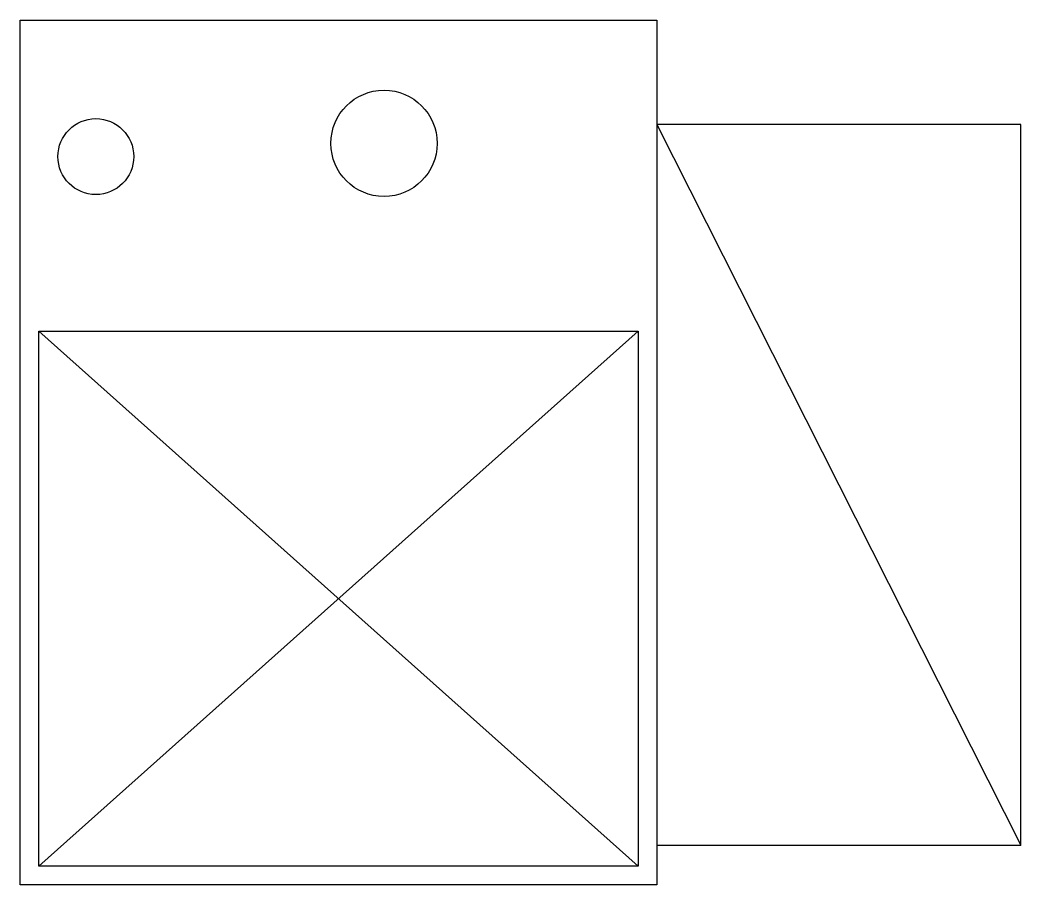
# Model space of a CAD drawing. Header units: inches. Extents: x -10.5 to 22.5, y 0 to 28.5.
import ezdxf

# ---------------------------------------------------------------- set-up
doc = ezdxf.new("R2010")
doc.units = ezdxf.units.IN
doc.header["$LTSCALE"] = 0.5
doc.header["$MEASUREMENT"] = 0

msp = doc.modelspace()

# ---------------------------------------------------------------- linework, layer by layer
for p, q in [((10.5, 25.062), (22.5, 1.312)), ((9.875, 18.25), (-9.875, 0.625)), ((-9.875, 18.25), (9.875, 0.625))]:
    msp.add_line(p, q)
for points in [[(10.5, 0), (-10.5, 0), (-10.5, 28.5), (10.5, 28.5)], [(10.5, 1.312), (22.5, 1.312), (22.5, 25.062), (10.5, 25.062)], [(9.875, 0.625), (-9.875, 0.625), (-9.875, 18.25), (9.875, 18.25)]]:
    msp.add_lwpolyline(points, close=True)
for centre, radius in [((1.5, 24.437), 1.75), ((-8, 24), 1.25)]:
    msp.add_circle(centre, radius)

doc.saveas('drawing.dxf')
